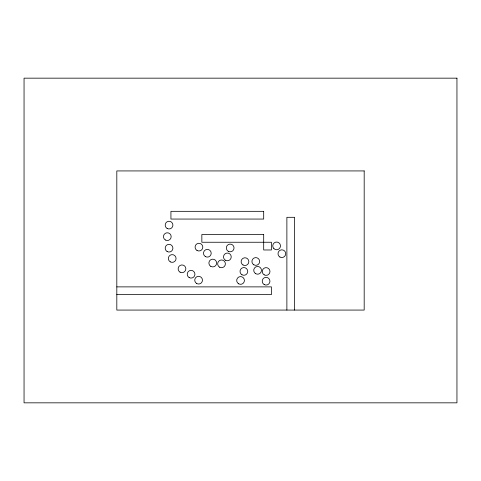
<?xml version="1.0" encoding="UTF-8"?>
<svg xmlns="http://www.w3.org/2000/svg" width="481" height="481" viewBox="0 0 481 481"><rect width="100%" height="100%" fill="white"/><g stroke="black" fill="none" stroke-linecap="round" stroke-linejoin="round"><path stroke-width="0.72" d="M116.817 286.88L271.422 286.88L271.422 294.612L116.817 294.612M294.612 310.071L294.612 217.31L286.88 217.31L286.88 310.071M456.95 78.162L24.05 78.162L24.05 402.837L456.95 402.837L456.95 78.162M364.183 170.929L116.817 170.929L116.817 310.071L364.183 310.071L364.183 170.929M263.69 211.327L170.929 211.327L170.929 219.059L263.69 219.059L263.69 211.327M263.69 234.518L201.846 234.518L201.846 242.25L271.422 242.25L271.422 249.976L263.69 249.976L263.69 234.518M264.159 284.56A3.866 3.866 0 0 0 269.955 281.211A3.866 3.866 0 0 0 264.159 277.862A3.866 3.866 0 0 0 264.159 284.56M264.189 274.843A3.866 3.866 0 0 0 269.985 271.494A3.866 3.866 0 0 0 264.189 268.145A3.866 3.866 0 0 0 264.189 274.843M255.67 273.677A3.866 3.866 0 0 0 261.472 270.328A3.866 3.866 0 0 0 255.67 266.979A3.866 3.866 0 0 0 255.67 273.677M253.854 264.827A3.866 3.866 0 0 0 259.656 261.478A3.866 3.866 0 0 0 253.854 258.129A3.866 3.866 0 0 0 253.854 264.827M243.043 264.983A3.866 3.866 0 0 0 248.845 261.634A3.866 3.866 0 0 0 243.043 258.291A3.866 3.866 0 0 0 243.043 264.983M273.881 248.629A3.866 3.866 0 0 0 280.351 246.897A3.866 3.866 0 0 0 275.613 242.165A3.866 3.866 0 0 0 273.881 248.629M279.93 257.034A3.866 3.866 0 0 0 285.726 253.685A3.866 3.866 0 0 0 279.93 250.342A3.866 3.866 0 0 0 279.93 257.034M228.241 251.298A3.866 3.866 0 0 0 234.043 247.955A3.866 3.866 0 0 0 228.241 244.607A3.866 3.866 0 0 0 228.241 251.298M225.433 260.251A3.866 3.866 0 0 0 231.235 256.908A3.866 3.866 0 0 0 225.433 253.559A3.866 3.866 0 0 0 225.433 260.251M219.589 267.195A3.866 3.866 0 0 0 225.385 263.847A3.866 3.866 0 0 0 219.589 260.498A3.866 3.866 0 0 0 219.589 267.195M238.618 283.802A3.866 3.866 0 0 0 244.42 280.459A3.866 3.866 0 0 0 238.618 277.11A3.866 3.866 0 0 0 238.618 283.802M241.949 274.765A3.866 3.866 0 0 0 247.745 271.422A3.866 3.866 0 0 0 241.949 268.073A3.866 3.866 0 0 0 241.949 274.765M196.669 283.519A3.866 3.866 0 0 0 202.465 280.17A3.866 3.866 0 0 0 196.669 276.828A3.866 3.866 0 0 0 196.669 283.519M210.828 266.39A3.866 3.866 0 0 0 216.624 263.041A3.866 3.866 0 0 0 210.828 259.692A3.866 3.866 0 0 0 210.828 266.39M205.411 256.595A3.866 3.866 0 0 0 211.207 253.253A3.866 3.866 0 0 0 205.411 249.904A3.866 3.866 0 0 0 205.411 256.595M197.018 250.481A3.866 3.866 0 0 0 202.814 247.132A3.866 3.866 0 0 0 197.018 243.783A3.866 3.866 0 0 0 197.018 250.481M189.153 277.579A3.866 3.866 0 0 0 194.949 274.23A3.866 3.866 0 0 0 189.153 270.881A3.866 3.866 0 0 0 189.153 277.579M180.062 272.156A3.866 3.866 0 0 0 185.858 268.807A3.866 3.866 0 0 0 180.062 265.464A3.866 3.866 0 0 0 180.062 272.156M170.268 261.844A3.866 3.866 0 0 0 176.07 258.495A3.866 3.866 0 0 0 170.268 255.146A3.866 3.866 0 0 0 170.268 261.844M167.123 251.527A3.866 3.866 0 0 0 172.919 248.184A3.866 3.866 0 0 0 167.123 244.835A3.866 3.866 0 0 0 167.123 251.527M165.374 239.989A3.866 3.866 0 0 0 171.176 236.646A3.866 3.866 0 0 0 165.374 233.297A3.866 3.866 0 0 0 165.374 239.989M167.123 228.451A3.866 3.866 0 0 0 172.919 225.102A3.866 3.866 0 0 0 167.123 221.759A3.866 3.866 0 0 0 167.123 228.451"/></g></svg>
